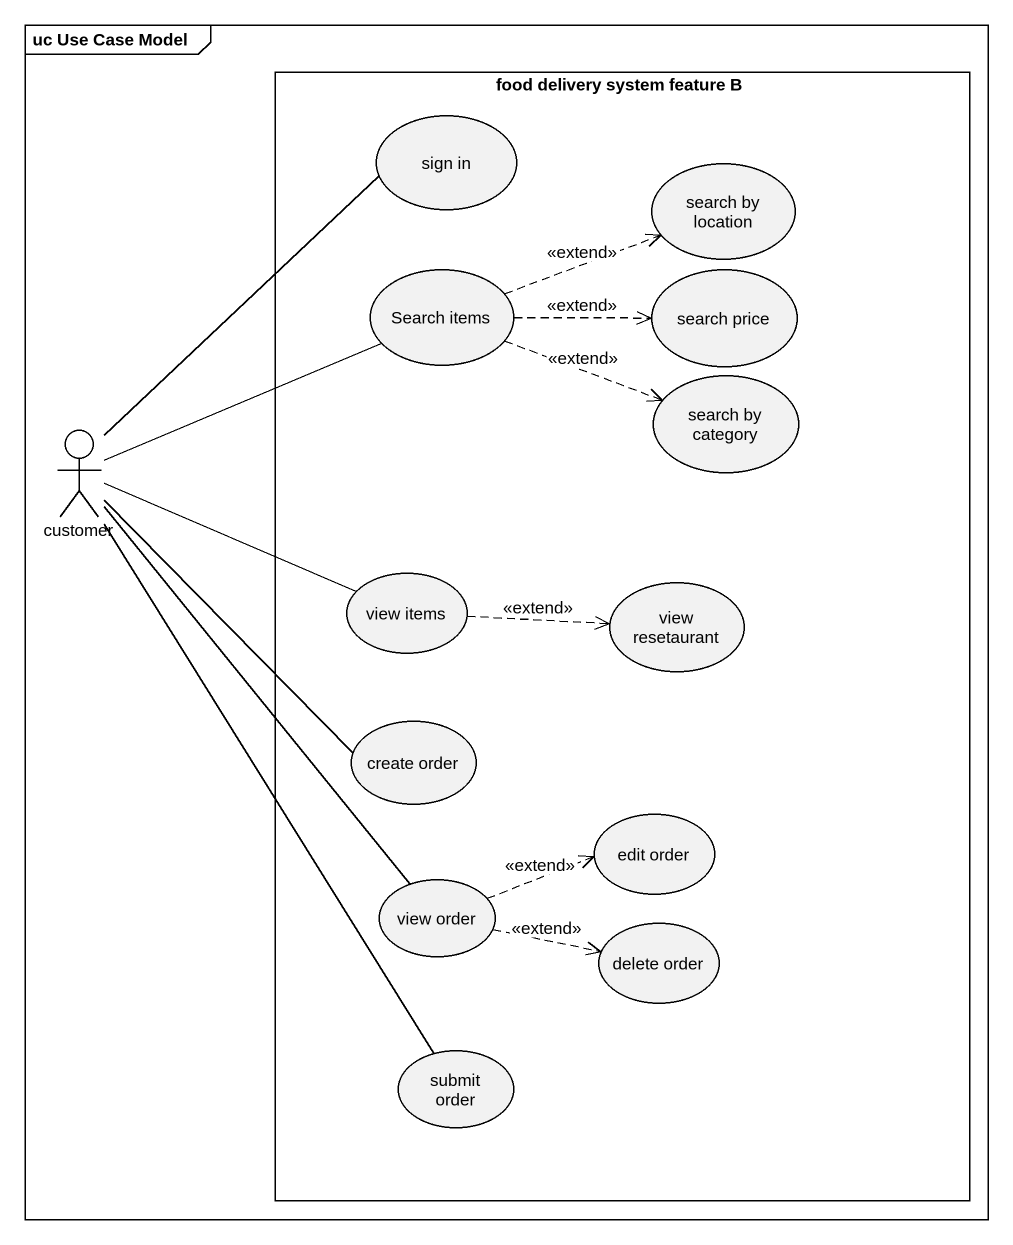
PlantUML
@startuml
mainframe uc Use Case Model
rectangle "food delivery system feature B" as food_delivery_system {
  usecase "sign in" as sign_in
  usecase "search by location" as search_by_location
  usecase "Search items" as Search_items
  usecase "search price" as search_price
  usecase "search by category" as search_by_category
  usecase "view items" as view_items
  usecase "view resetaurant" as view_resetaurant
  usecase "create order" as create_order
  usecase "edit order" as edit_order
  usecase "view order" as view_order
  usecase "delete order" as delete_order
  usecase "submit order" as submit_order
}
actor customer
Search_items .right.> search_by_location : <<extend>>
Search_items .right.> search_price : <<extend>>
Search_items .right.> search_by_category : <<extend>>
customer -up- sign_in
customer -right- Search_items
customer -right- view_items
customer -- create_order
customer -- view_order
customer -- submit_order
view_items .right.> view_resetaurant : <<extend>>
view_order .right.> edit_order : <<extend>>
view_order .right.> delete_order : <<extend>>
@enduml
